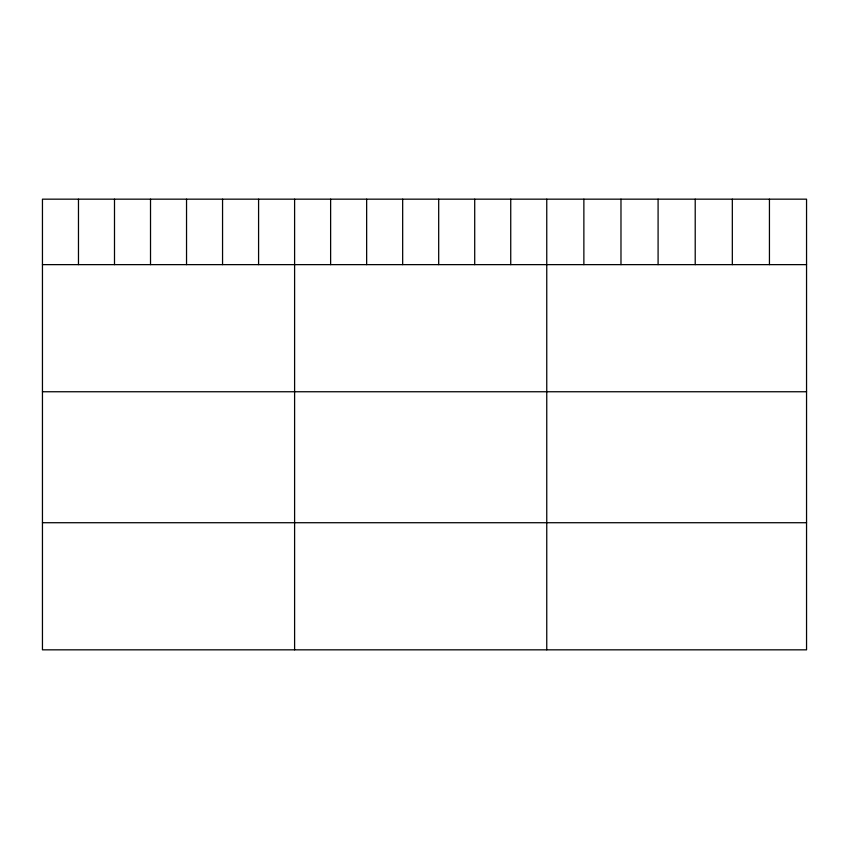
<?xml version="1.0" encoding="UTF-8"?>
<svg xmlns="http://www.w3.org/2000/svg" width="849" height="849" viewBox="0 0 849 849"><rect width="100%" height="100%" fill="white"/><g stroke="black" fill="none" stroke-linecap="round" stroke-linejoin="round"><path stroke-width="1.27" d="M806.55 264.633L806.55 649.835L42.45 649.835L42.45 199.165L806.55 199.165L806.55 264.633L42.45 264.633M42.45 391.75L806.55 391.75M42.45 522.719L806.55 522.719M769.438 199.165L769.438 264.633M732.326 199.165L732.326 264.633M695.214 199.165L695.214 264.633M658.092 199.165L658.092 264.633M620.98 199.165L620.98 264.633M583.868 199.165L583.868 264.633M546.756 199.165L546.756 649.835M510.737 199.165L510.737 264.633M474.708 199.165L474.708 264.633M438.689 199.165L438.689 264.633M402.67 199.165L402.67 264.633M366.651 199.165L366.651 264.633M330.622 199.165L330.622 264.633M294.603 199.165L294.603 649.835M258.584 199.165L258.584 264.633M222.555 199.165L222.555 264.633M186.536 199.165L186.536 264.633M150.517 199.165L150.517 264.633M114.498 199.165L114.498 264.633M78.469 199.165L78.469 264.633"/></g></svg>
